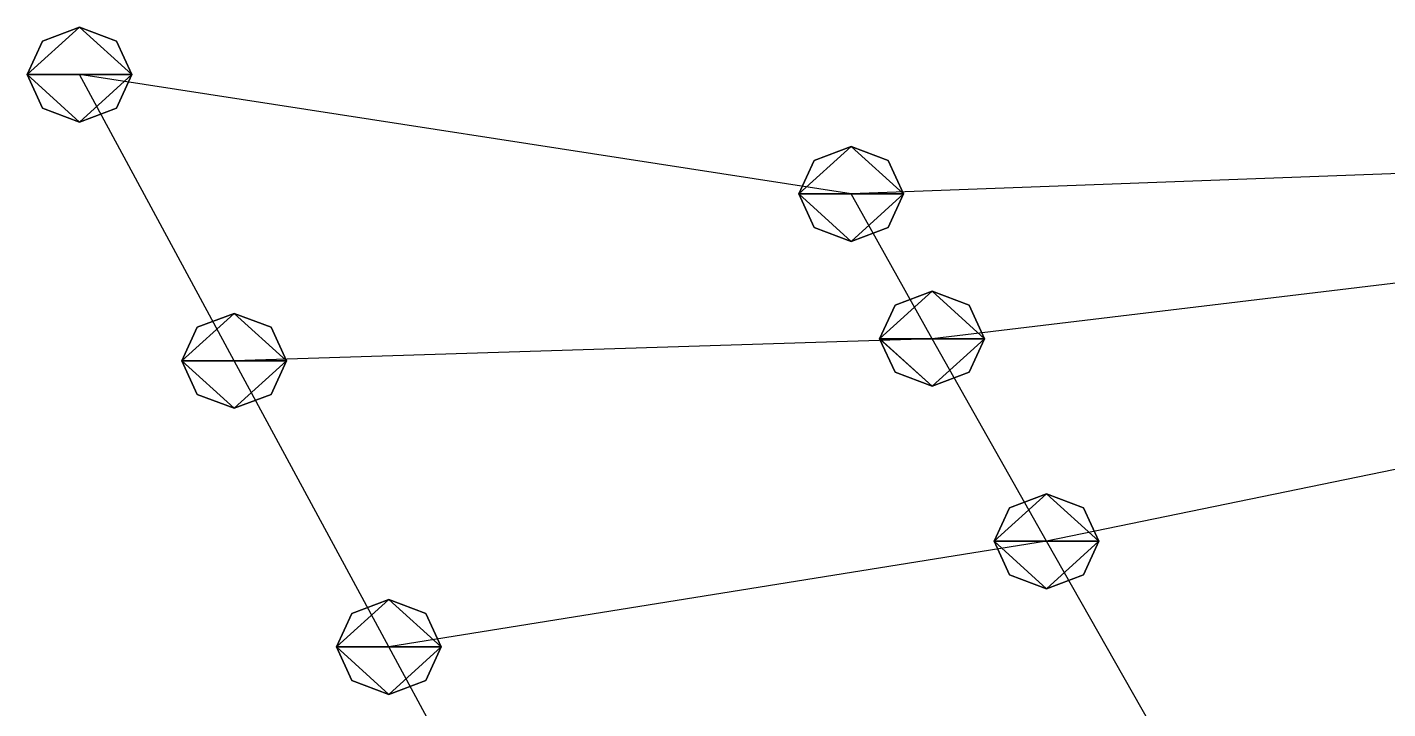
# Model space of a CAD drawing. Header units: metres. Extents: x -75 to 75, y -50 to 48.
# Drawn here: x -75.24 to -49.26, y -6.08 to 6.94 of the extents above; entities that cross this region are included whole.
import ezdxf

# ---------------------------------------------------------------- set-up
doc = ezdxf.new("R2010")
doc.units = ezdxf.units.M

msp = doc.modelspace()

# ---------------------------------------------------------------- linework, layer by layer
for p, q in [((-74.237434, 6.93535, -213.98389), (-74.94454, 6.669897, -213.8601)), ((-74.237434, 6.93535, -213.98389), (-74.94454, 6.669897, -213.8601)), ((-73.53033, 6.669897, -213.8601), (-74.237434, 6.93535, -213.98389)), ((-73.53033, 6.669897, -213.8601), (-74.237434, 6.93535, -213.98389)), ((-74.94454, 6.669897, -213.8601), (-75.237434, 6.0290375, -213.56128)), ((-74.94454, 6.669897, -213.8601), (-75.237434, 6.0290375, -213.56128)), ((-73.237434, 6.0290375, -213.56128), (-73.53033, 6.669897, -213.8601)), ((-73.237434, 6.0290375, -213.56128), (-73.53033, 6.669897, -213.8601)), ((-75.237434, 6.0290375, -213.56128), (-74.94454, 5.388178, -213.26245)), ((-75.237434, 6.0290375, -213.56128), (-74.94454, 5.388178, -213.26245)), ((-71.28583, 0.5636635, -215.79236), (-74.237434, 6.0290375, -213.56128)), ((-59.507988, 3.7509918, -213.21896), (-74.237434, 6.0290375, -213.56128)), ((-73.53033, 5.388178, -213.26245), (-73.237434, 6.0290375, -213.56128)), ((-73.53033, 5.388178, -213.26245), (-73.237434, 6.0290375, -213.56128)), ((-74.94454, 5.388178, -213.26245), (-74.237434, 5.122725, -213.13867)), ((-74.94454, 5.388178, -213.26245), (-74.237434, 5.122725, -213.13867)), ((-74.237434, 5.122725, -213.13867), (-73.53033, 5.388178, -213.26245)), ((-74.237434, 5.122725, -213.13867), (-73.53033, 5.388178, -213.26245)), ((-59.507988, 4.6573043, -213.64157), (-60.215096, 4.3918514, -213.51779)), ((-59.507988, 4.6573043, -213.64157), (-60.215096, 4.3918514, -213.51779)), ((-59.507988, 4.6573043, -213.64157), (-60.215096, 4.3918514, -213.51779)), ((-58.80088, 4.3918514, -213.51779), (-59.507988, 4.6573043, -213.64157)), ((-58.80088, 4.3918514, -213.51779), (-59.507988, 4.6573043, -213.64157)), ((-58.80088, 4.3918514, -213.51779), (-59.507988, 4.6573043, -213.64157)), ((-60.215096, 4.3918514, -213.51779), (-60.507988, 3.7509918, -213.21896)), ((-60.215096, 4.3918514, -213.51779), (-60.507988, 3.7509918, -213.21896)), ((-60.215096, 4.3918514, -213.51779), (-60.507988, 3.7509918, -213.21896)), ((-46.32196, 4.2391243, -211.80586), (-59.507988, 3.7509918, -213.21896)), ((-58.507988, 3.7509918, -213.21896), (-58.80088, 4.3918514, -213.51779)), ((-58.507988, 3.7509918, -213.21896), (-58.80088, 4.3918514, -213.51779)), ((-58.507988, 3.7509918, -213.21896), (-58.80088, 4.3918514, -213.51779)), ((-60.507988, 3.7509918, -213.21896), (-60.215096, 3.110132, -212.92014)), ((-60.507988, 3.7509918, -213.21896), (-60.215096, 3.110132, -212.92014)), ((-60.507988, 3.7509918, -213.21896), (-60.215096, 3.110132, -212.92014)), ((-57.964653, 0.98508453, -214.28964), (-59.507988, 3.7509918, -213.21896)), ((-58.80088, 3.110132, -212.92014), (-58.507988, 3.7509918, -213.21896)), ((-58.80088, 3.110132, -212.92014), (-58.507988, 3.7509918, -213.21896)), ((-58.80088, 3.110132, -212.92014), (-58.507988, 3.7509918, -213.21896)), ((-60.215096, 3.110132, -212.92014), (-59.507988, 2.844679, -212.79636)), ((-60.215096, 3.110132, -212.92014), (-59.507988, 2.844679, -212.79636)), ((-60.215096, 3.110132, -212.92014), (-59.507988, 2.844679, -212.79636)), ((-59.507988, 2.844679, -212.79636), (-58.80088, 3.110132, -212.92014)), ((-59.507988, 2.844679, -212.79636), (-58.80088, 3.110132, -212.92014)), ((-59.507988, 2.844679, -212.79636), (-58.80088, 3.110132, -212.92014)), ((-45.28399, 2.5094948, -212.38931), (-57.964653, 0.98508453, -214.28964)), ((-57.964653, 1.8913971, -214.71225), (-58.67176, 1.6259444, -214.58847)), ((-57.964653, 1.8913971, -214.71225), (-58.67176, 1.6259444, -214.58847)), ((-57.964653, 1.8913971, -214.71225), (-58.67176, 1.6259444, -214.58847)), ((-57.964653, 1.8913971, -214.71225), (-58.67176, 1.6259444, -214.58847)), ((-57.257545, 1.6259444, -214.58847), (-57.964653, 1.8913971, -214.71225)), ((-57.257545, 1.6259444, -214.58847), (-57.964653, 1.8913971, -214.71225)), ((-57.257545, 1.6259444, -214.58847), (-57.964653, 1.8913971, -214.71225)), ((-57.257545, 1.6259444, -214.58847), (-57.964653, 1.8913971, -214.71225)), ((-58.67176, 1.6259444, -214.58847), (-58.964653, 0.98508453, -214.28964)), ((-58.67176, 1.6259444, -214.58847), (-58.964653, 0.98508453, -214.28964)), ((-58.67176, 1.6259444, -214.58847), (-58.964653, 0.98508453, -214.28964)), ((-58.67176, 1.6259444, -214.58847), (-58.964653, 0.98508453, -214.28964)), ((-56.964653, 0.98508453, -214.28964), (-57.257545, 1.6259444, -214.58847)), ((-56.964653, 0.98508453, -214.28964), (-57.257545, 1.6259444, -214.58847)), ((-56.964653, 0.98508453, -214.28964), (-57.257545, 1.6259444, -214.58847)), ((-56.964653, 0.98508453, -214.28964), (-57.257545, 1.6259444, -214.58847)), ((-71.28583, 1.4699761, -216.21497), (-71.992935, 1.2045233, -216.09119)), ((-71.28583, 1.4699761, -216.21497), (-71.992935, 1.2045233, -216.09119)), ((-71.28583, 1.4699761, -216.21497), (-71.992935, 1.2045233, -216.09119)), ((-70.57872, 1.2045233, -216.09119), (-71.28583, 1.4699761, -216.21497)), ((-70.57872, 1.2045233, -216.09119), (-71.28583, 1.4699761, -216.21497)), ((-70.57872, 1.2045233, -216.09119), (-71.28583, 1.4699761, -216.21497)), ((-71.992935, 1.2045233, -216.09119), (-72.28583, 0.5636635, -215.79236)), ((-71.992935, 1.2045233, -216.09119), (-72.28583, 0.5636635, -215.79236)), ((-71.992935, 1.2045233, -216.09119), (-72.28583, 0.5636635, -215.79236)), ((-70.28583, 0.5636635, -215.79236), (-70.57872, 1.2045233, -216.09119)), ((-70.28583, 0.5636635, -215.79236), (-70.57872, 1.2045233, -216.09119)), ((-70.28583, 0.5636635, -215.79236), (-70.57872, 1.2045233, -216.09119)), ((-57.964653, 0.98508453, -214.28964), (-71.28583, 0.5636635, -215.79236)), ((-58.964653, 0.98508453, -214.28964), (-58.67176, 0.3442247, -213.99081)), ((-58.964653, 0.98508453, -214.28964), (-58.67176, 0.3442247, -213.99081)), ((-58.964653, 0.98508453, -214.28964), (-58.67176, 0.3442247, -213.99081)), ((-58.964653, 0.98508453, -214.28964), (-58.67176, 0.3442247, -213.99081)), ((-55.780933, -2.8836212, -215.75769), (-57.964653, 0.98508453, -214.28964)), ((-57.257545, 0.34422475, -213.99081), (-56.964653, 0.98508453, -214.28964)), ((-57.257545, 0.34422475, -213.99081), (-56.964653, 0.98508453, -214.28964)), ((-57.257545, 0.34422475, -213.99081), (-56.964653, 0.98508453, -214.28964)), ((-57.257545, 0.34422475, -213.99081), (-56.964653, 0.98508453, -214.28964)), ((-72.28583, 0.5636635, -215.79236), (-71.992935, -0.07719636, -215.49353)), ((-72.28583, 0.5636635, -215.79236), (-71.992935, -0.07719636, -215.49353)), ((-72.28583, 0.5636635, -215.79236), (-71.992935, -0.07719636, -215.49353)), ((-68.33421, -4.9017105, -218.02342), (-71.28583, 0.5636635, -215.79236)), ((-70.57872, -0.0771963, -215.49353), (-70.28583, 0.5636635, -215.79236)), ((-70.57872, -0.0771963, -215.49353), (-70.28583, 0.5636635, -215.79236)), ((-70.57872, -0.0771963, -215.49353), (-70.28583, 0.5636635, -215.79236)), ((-58.67176, 0.3442247, -213.99081), (-57.964653, 0.07877189, -213.86703)), ((-58.67176, 0.3442247, -213.99081), (-57.964653, 0.07877189, -213.86703)), ((-58.67176, 0.3442247, -213.99081), (-57.964653, 0.07877189, -213.86703)), ((-58.67176, 0.3442247, -213.99081), (-57.964653, 0.07877189, -213.86703)), ((-57.964653, 0.07877189, -213.86703), (-57.257545, 0.34422475, -213.99081)), ((-57.964653, 0.07877189, -213.86703), (-57.257545, 0.34422475, -213.99081)), ((-57.964653, 0.07877189, -213.86703), (-57.257545, 0.34422475, -213.99081)), ((-57.964653, 0.07877189, -213.86703), (-57.257545, 0.34422475, -213.99081)), ((-71.992935, -0.07719636, -215.49353), (-71.28583, -0.34264916, -215.36975)), ((-71.992935, -0.07719636, -215.49353), (-71.28583, -0.34264916, -215.36975)), ((-71.992935, -0.07719636, -215.49353), (-71.28583, -0.34264916, -215.36975)), ((-71.28583, -0.34264916, -215.36975), (-70.57872, -0.0771963, -215.49353)), ((-71.28583, -0.34264916, -215.36975), (-70.57872, -0.0771963, -215.49353)), ((-71.28583, -0.34264916, -215.36975), (-70.57872, -0.0771963, -215.49353)), ((-43.5397, -0.35504532, -213.3258), (-55.780933, -2.8836212, -215.75769)), ((-55.780933, -1.9773086, -216.1803), (-56.48804, -2.2427614, -216.05652)), ((-55.780933, -1.9773086, -216.1803), (-56.48804, -2.2427614, -216.05652)), ((-55.780933, -1.9773086, -216.1803), (-56.48804, -2.2427614, -216.05652)), ((-55.780933, -1.9773086, -216.1803), (-56.48804, -2.2427614, -216.05652)), ((-55.073826, -2.2427614, -216.05652), (-55.780933, -1.9773086, -216.1803)), ((-55.073826, -2.2427614, -216.05652), (-55.780933, -1.9773086, -216.1803)), ((-55.073826, -2.2427614, -216.05652), (-55.780933, -1.9773086, -216.1803)), ((-55.073826, -2.2427614, -216.05652), (-55.780933, -1.9773086, -216.1803)), ((-56.48804, -2.2427614, -216.05652), (-56.780933, -2.8836212, -215.75769)), ((-56.48804, -2.2427614, -216.05652), (-56.780933, -2.8836212, -215.75769)), ((-56.48804, -2.2427614, -216.05652), (-56.780933, -2.8836212, -215.75769)), ((-56.48804, -2.2427614, -216.05652), (-56.780933, -2.8836212, -215.75769)), ((-54.780933, -2.8836212, -215.75769), (-55.073826, -2.2427614, -216.05652)), ((-54.780933, -2.8836212, -215.75769), (-55.073826, -2.2427614, -216.05652)), ((-54.780933, -2.8836212, -215.75769), (-55.073826, -2.2427614, -216.05652)), ((-54.780933, -2.8836212, -215.75769), (-55.073826, -2.2427614, -216.05652)), ((-55.780933, -2.8836212, -215.75769), (-68.33421, -4.9017105, -218.02342)), ((-56.780933, -2.8836212, -215.75769), (-56.48804, -3.524481, -215.45886)), ((-56.780933, -2.8836212, -215.75769), (-56.48804, -3.524481, -215.45886)), ((-56.780933, -2.8836212, -215.75769), (-56.48804, -3.524481, -215.45886)), ((-56.780933, -2.8836212, -215.75769), (-56.48804, -3.524481, -215.45886)), ((-53.28535, -7.2626953, -217.3912), (-55.780933, -2.8836212, -215.75769)), ((-55.073826, -3.524481, -215.45886), (-54.780933, -2.8836212, -215.75769)), ((-55.073826, -3.524481, -215.45886), (-54.780933, -2.8836212, -215.75769)), ((-55.073826, -3.524481, -215.45886), (-54.780933, -2.8836212, -215.75769)), ((-55.073826, -3.524481, -215.45886), (-54.780933, -2.8836212, -215.75769)), ((-56.48804, -3.524481, -215.45886), (-55.780933, -3.789934, -215.33508)), ((-56.48804, -3.524481, -215.45886), (-55.780933, -3.789934, -215.33508)), ((-56.48804, -3.524481, -215.45886), (-55.780933, -3.789934, -215.33508)), ((-56.48804, -3.524481, -215.45886), (-55.780933, -3.789934, -215.33508)), ((-55.780933, -3.789934, -215.33508), (-55.073826, -3.524481, -215.45886)), ((-55.780933, -3.789934, -215.33508), (-55.073826, -3.524481, -215.45886)), ((-55.780933, -3.789934, -215.33508), (-55.073826, -3.524481, -215.45886)), ((-55.780933, -3.789934, -215.33508), (-55.073826, -3.524481, -215.45886)), ((-68.33421, -3.995398, -218.44603), (-69.04132, -4.260851, -218.32225)), ((-68.33421, -3.995398, -218.44603), (-69.04132, -4.260851, -218.32225)), ((-68.33421, -3.995398, -218.44603), (-69.04132, -4.260851, -218.32225)), ((-67.627106, -4.260851, -218.32225), (-68.33421, -3.995398, -218.44603)), ((-67.627106, -4.260851, -218.32225), (-68.33421, -3.995398, -218.44603)), ((-67.627106, -4.260851, -218.32225), (-68.33421, -3.995398, -218.44603)), ((-69.04132, -4.260851, -218.32225), (-69.33421, -4.9017105, -218.02342)), ((-69.04132, -4.260851, -218.32225), (-69.33421, -4.9017105, -218.02342)), ((-69.04132, -4.260851, -218.32225), (-69.33421, -4.9017105, -218.02342)), ((-67.33421, -4.9017105, -218.02342), (-67.627106, -4.260851, -218.32225)), ((-67.33421, -4.9017105, -218.02342), (-67.627106, -4.260851, -218.32225)), ((-67.33421, -4.9017105, -218.02342), (-67.627106, -4.260851, -218.32225)), ((-69.33421, -4.9017105, -218.02342), (-69.04132, -5.54257, -217.7246)), ((-69.33421, -4.9017105, -218.02342), (-69.04132, -5.54257, -217.7246)), ((-69.33421, -4.9017105, -218.02342), (-69.04132, -5.54257, -217.7246)), ((-65.38261, -10.3670845, -220.2545), (-68.33421, -4.9017105, -218.02342)), ((-67.627106, -5.54257, -217.7246), (-67.33421, -4.9017105, -218.02342)), ((-67.627106, -5.54257, -217.7246), (-67.33421, -4.9017105, -218.02342)), ((-67.627106, -5.54257, -217.7246), (-67.33421, -4.9017105, -218.02342)), ((-69.04132, -5.54257, -217.7246), (-68.33421, -5.808023, -217.60081)), ((-69.04132, -5.54257, -217.7246), (-68.33421, -5.808023, -217.60081)), ((-69.04132, -5.54257, -217.7246), (-68.33421, -5.808023, -217.60081)), ((-68.33421, -5.808023, -217.60081), (-67.627106, -5.54257, -217.7246)), ((-68.33421, -5.808023, -217.60081), (-67.627106, -5.54257, -217.7246)), ((-68.33421, -5.808023, -217.60081), (-67.627106, -5.54257, -217.7246))]:
    msp.add_line(p, q)
for points in [[(-75.237434, 6.0290375, -213.56128), (-74.94454, 6.669897, -213.8601), (-74.237434, 6.93535, -213.98389), (-74.237335, 6.93545, -213.98378)], [(-75.237434, 6.0290375, -213.56128), (-74.94454, 6.669897, -213.8601), (-74.237434, 6.93535, -213.98389), (-74.237335, 6.93545, -213.98378)], [(-75.237434, 6.0290375, -213.56128), (-74.237434, 6.93535, -213.98389), (-73.237434, 6.0290375, -213.56128), (-73.237335, 6.0291376, -213.56117)], [(-75.237434, 6.0290375, -213.56128), (-74.237434, 6.93535, -213.98389), (-73.237434, 6.0290375, -213.56128), (-73.237335, 6.0291376, -213.56117)], [(-74.237434, 6.93535, -213.98389), (-73.53033, 6.669897, -213.8601), (-73.237434, 6.0290375, -213.56128), (-73.237335, 6.0291376, -213.56117)], [(-74.237434, 6.93535, -213.98389), (-73.53033, 6.669897, -213.8601), (-73.237434, 6.0290375, -213.56128), (-73.237335, 6.0291376, -213.56117)], [(-74.237434, 5.122725, -213.13867), (-74.94454, 5.388178, -213.26245), (-75.237434, 6.0290375, -213.56128), (-75.237335, 6.0291376, -213.56117)], [(-73.237434, 6.0290375, -213.56128), (-74.237434, 5.122725, -213.13867), (-75.237434, 6.0290375, -213.56128), (-75.237335, 6.0291376, -213.56117)], [(-74.237434, 5.122725, -213.13867), (-74.94454, 5.388178, -213.26245), (-75.237434, 6.0290375, -213.56128), (-75.237335, 6.0291376, -213.56117)], [(-73.237434, 6.0290375, -213.56128), (-74.237434, 5.122725, -213.13867), (-75.237434, 6.0290375, -213.56128), (-75.237335, 6.0291376, -213.56117)], [(-73.237434, 6.0290375, -213.56128), (-73.53033, 5.388178, -213.26245), (-74.237434, 5.122725, -213.13867), (-74.237335, 5.122825, -213.13857)], [(-73.237434, 6.0290375, -213.56128), (-73.53033, 5.388178, -213.26245), (-74.237434, 5.122725, -213.13867), (-74.237335, 5.122825, -213.13857)], [(-60.507988, 3.7509918, -213.21896), (-60.215096, 4.3918514, -213.51779), (-59.507988, 4.6573043, -213.64157), (-59.50789, 4.6574044, -213.64146)], [(-60.507988, 3.7509918, -213.21896), (-60.215096, 4.3918514, -213.51779), (-59.507988, 4.6573043, -213.64157), (-59.50789, 4.6574044, -213.64146)], [(-60.507988, 3.7509918, -213.21896), (-60.215096, 4.3918514, -213.51779), (-59.507988, 4.6573043, -213.64157), (-59.50789, 4.6574044, -213.64146)], [(-60.507988, 3.7509918, -213.21896), (-59.507988, 4.6573043, -213.64157), (-58.507988, 3.7509918, -213.21896), (-58.50789, 3.7510917, -213.21886)], [(-60.507988, 3.7509918, -213.21896), (-59.507988, 4.6573043, -213.64157), (-58.507988, 3.7509918, -213.21896), (-58.50789, 3.7510917, -213.21886)], [(-60.507988, 3.7509918, -213.21896), (-59.507988, 4.6573043, -213.64157), (-58.507988, 3.7509918, -213.21896), (-58.50789, 3.7510917, -213.21886)], [(-59.507988, 4.6573043, -213.64157), (-58.80088, 4.3918514, -213.51779), (-58.507988, 3.7509918, -213.21896), (-58.50789, 3.7510917, -213.21886)], [(-59.507988, 4.6573043, -213.64157), (-58.80088, 4.3918514, -213.51779), (-58.507988, 3.7509918, -213.21896), (-58.50789, 3.7510917, -213.21886)], [(-59.507988, 4.6573043, -213.64157), (-58.80088, 4.3918514, -213.51779), (-58.507988, 3.7509918, -213.21896), (-58.50789, 3.7510917, -213.21886)], [(-59.507988, 2.844679, -212.79636), (-60.215096, 3.110132, -212.92014), (-60.507988, 3.7509918, -213.21896), (-60.50789, 3.7510917, -213.21886)], [(-58.507988, 3.7509918, -213.21896), (-59.507988, 2.844679, -212.79636), (-60.507988, 3.7509918, -213.21896), (-60.50789, 3.7510917, -213.21886)], [(-59.507988, 2.844679, -212.79636), (-60.215096, 3.110132, -212.92014), (-60.507988, 3.7509918, -213.21896), (-60.50789, 3.7510917, -213.21886)], [(-58.507988, 3.7509918, -213.21896), (-59.507988, 2.844679, -212.79636), (-60.507988, 3.7509918, -213.21896), (-60.50789, 3.7510917, -213.21886)], [(-59.507988, 2.844679, -212.79636), (-60.215096, 3.110132, -212.92014), (-60.507988, 3.7509918, -213.21896), (-60.50789, 3.7510917, -213.21886)], [(-58.507988, 3.7509918, -213.21896), (-59.507988, 2.844679, -212.79636), (-60.507988, 3.7509918, -213.21896), (-60.50789, 3.7510917, -213.21886)], [(-58.507988, 3.7509918, -213.21896), (-58.80088, 3.110132, -212.92014), (-59.507988, 2.844679, -212.79636), (-59.50789, 2.844779, -212.79625)], [(-58.507988, 3.7509918, -213.21896), (-58.80088, 3.110132, -212.92014), (-59.507988, 2.844679, -212.79636), (-59.50789, 2.844779, -212.79625)], [(-58.507988, 3.7509918, -213.21896), (-58.80088, 3.110132, -212.92014), (-59.507988, 2.844679, -212.79636), (-59.50789, 2.844779, -212.79625)], [(-58.964653, 0.98508453, -214.28964), (-58.67176, 1.6259444, -214.58847), (-57.964653, 1.8913971, -214.71225), (-57.964554, 1.8914971, -214.71214)], [(-58.964653, 0.98508453, -214.28964), (-58.67176, 1.6259444, -214.58847), (-57.964653, 1.8913971, -214.71225), (-57.964554, 1.8914971, -214.71214)], [(-58.964653, 0.98508453, -214.28964), (-58.67176, 1.6259444, -214.58847), (-57.964653, 1.8913971, -214.71225), (-57.964554, 1.8914971, -214.71214)], [(-58.964653, 0.98508453, -214.28964), (-58.67176, 1.6259444, -214.58847), (-57.964653, 1.8913971, -214.71225), (-57.964554, 1.8914971, -214.71214)], [(-58.964653, 0.98508453, -214.28964), (-57.964653, 1.8913971, -214.71225), (-56.964653, 0.98508453, -214.28964), (-56.964554, 0.98518455, -214.28954)], [(-58.964653, 0.98508453, -214.28964), (-57.964653, 1.8913971, -214.71225), (-56.964653, 0.98508453, -214.28964), (-56.964554, 0.98518455, -214.28954)], [(-58.964653, 0.98508453, -214.28964), (-57.964653, 1.8913971, -214.71225), (-56.964653, 0.98508453, -214.28964), (-56.964554, 0.98518455, -214.28954)], [(-58.964653, 0.98508453, -214.28964), (-57.964653, 1.8913971, -214.71225), (-56.964653, 0.98508453, -214.28964), (-56.964554, 0.98518455, -214.28954)], [(-57.964653, 1.8913971, -214.71225), (-57.257545, 1.6259444, -214.58847), (-56.964653, 0.98508453, -214.28964), (-56.964554, 0.98518455, -214.28954)], [(-57.964653, 1.8913971, -214.71225), (-57.257545, 1.6259444, -214.58847), (-56.964653, 0.98508453, -214.28964), (-56.964554, 0.98518455, -214.28954)], [(-57.964653, 1.8913971, -214.71225), (-57.257545, 1.6259444, -214.58847), (-56.964653, 0.98508453, -214.28964), (-56.964554, 0.98518455, -214.28954)], [(-57.964653, 1.8913971, -214.71225), (-57.257545, 1.6259444, -214.58847), (-56.964653, 0.98508453, -214.28964), (-56.964554, 0.98518455, -214.28954)], [(-72.28583, 0.5636635, -215.79236), (-71.992935, 1.2045233, -216.09119), (-71.28583, 1.4699761, -216.21497), (-71.28573, 1.4700761, -216.21486)], [(-72.28583, 0.5636635, -215.79236), (-71.992935, 1.2045233, -216.09119), (-71.28583, 1.4699761, -216.21497), (-71.28573, 1.4700761, -216.21486)], [(-72.28583, 0.5636635, -215.79236), (-71.992935, 1.2045233, -216.09119), (-71.28583, 1.4699761, -216.21497), (-71.28573, 1.4700761, -216.21486)], [(-72.28583, 0.5636635, -215.79236), (-71.28583, 1.4699761, -216.21497), (-70.28583, 0.5636635, -215.79236), (-70.28573, 0.5637635, -215.79225)], [(-72.28583, 0.5636635, -215.79236), (-71.28583, 1.4699761, -216.21497), (-70.28583, 0.5636635, -215.79236), (-70.28573, 0.5637635, -215.79225)], [(-72.28583, 0.5636635, -215.79236), (-71.28583, 1.4699761, -216.21497), (-70.28583, 0.5636635, -215.79236), (-70.28573, 0.5637635, -215.79225)], [(-71.28583, 1.4699761, -216.21497), (-70.57872, 1.2045233, -216.09119), (-70.28583, 0.5636635, -215.79236), (-70.28573, 0.5637635, -215.79225)], [(-71.28583, 1.4699761, -216.21497), (-70.57872, 1.2045233, -216.09119), (-70.28583, 0.5636635, -215.79236), (-70.28573, 0.5637635, -215.79225)], [(-71.28583, 1.4699761, -216.21497), (-70.57872, 1.2045233, -216.09119), (-70.28583, 0.5636635, -215.79236), (-70.28573, 0.5637635, -215.79225)], [(-57.964653, 0.07877189, -213.86703), (-58.67176, 0.3442247, -213.99081), (-58.964653, 0.98508453, -214.28964), (-58.964554, 0.98518455, -214.28954)], [(-56.964653, 0.98508453, -214.28964), (-57.964653, 0.07877189, -213.86703), (-58.964653, 0.98508453, -214.28964), (-58.964554, 0.98518455, -214.28954)], [(-57.964653, 0.07877189, -213.86703), (-58.67176, 0.3442247, -213.99081), (-58.964653, 0.98508453, -214.28964), (-58.964554, 0.98518455, -214.28954)], [(-56.964653, 0.98508453, -214.28964), (-57.964653, 0.07877189, -213.86703), (-58.964653, 0.98508453, -214.28964), (-58.964554, 0.98518455, -214.28954)], [(-57.964653, 0.07877189, -213.86703), (-58.67176, 0.3442247, -213.99081), (-58.964653, 0.98508453, -214.28964), (-58.964554, 0.98518455, -214.28954)], [(-56.964653, 0.98508453, -214.28964), (-57.964653, 0.07877189, -213.86703), (-58.964653, 0.98508453, -214.28964), (-58.964554, 0.98518455, -214.28954)], [(-57.964653, 0.07877189, -213.86703), (-58.67176, 0.3442247, -213.99081), (-58.964653, 0.98508453, -214.28964), (-58.964554, 0.98518455, -214.28954)], [(-56.964653, 0.98508453, -214.28964), (-57.964653, 0.07877189, -213.86703), (-58.964653, 0.98508453, -214.28964), (-58.964554, 0.98518455, -214.28954)], [(-56.964653, 0.98508453, -214.28964), (-57.257545, 0.34422475, -213.99081), (-57.964653, 0.07877189, -213.86703), (-57.964554, 0.07887189, -213.86693)], [(-56.964653, 0.98508453, -214.28964), (-57.257545, 0.34422475, -213.99081), (-57.964653, 0.07877189, -213.86703), (-57.964554, 0.07887189, -213.86693)], [(-56.964653, 0.98508453, -214.28964), (-57.257545, 0.34422475, -213.99081), (-57.964653, 0.07877189, -213.86703), (-57.964554, 0.07887189, -213.86693)], [(-56.964653, 0.98508453, -214.28964), (-57.257545, 0.34422475, -213.99081), (-57.964653, 0.07877189, -213.86703), (-57.964554, 0.07887189, -213.86693)], [(-71.28583, -0.34264916, -215.36975), (-71.992935, -0.07719636, -215.49353), (-72.28583, 0.5636635, -215.79236), (-72.28573, 0.5637635, -215.79225)], [(-70.28583, 0.5636635, -215.79236), (-71.28583, -0.34264916, -215.36975), (-72.28583, 0.5636635, -215.79236), (-72.28573, 0.5637635, -215.79225)], [(-71.28583, -0.34264916, -215.36975), (-71.992935, -0.07719636, -215.49353), (-72.28583, 0.5636635, -215.79236), (-72.28573, 0.5637635, -215.79225)], [(-70.28583, 0.5636635, -215.79236), (-71.28583, -0.34264916, -215.36975), (-72.28583, 0.5636635, -215.79236), (-72.28573, 0.5637635, -215.79225)], [(-71.28583, -0.34264916, -215.36975), (-71.992935, -0.07719636, -215.49353), (-72.28583, 0.5636635, -215.79236), (-72.28573, 0.5637635, -215.79225)], [(-70.28583, 0.5636635, -215.79236), (-71.28583, -0.34264916, -215.36975), (-72.28583, 0.5636635, -215.79236), (-72.28573, 0.5637635, -215.79225)], [(-70.28583, 0.5636635, -215.79236), (-70.57872, -0.0771963, -215.49353), (-71.28583, -0.34264916, -215.36975), (-71.28573, -0.34254918, -215.36964)], [(-70.28583, 0.5636635, -215.79236), (-70.57872, -0.0771963, -215.49353), (-71.28583, -0.34264916, -215.36975), (-71.28573, -0.34254918, -215.36964)], [(-70.28583, 0.5636635, -215.79236), (-70.57872, -0.0771963, -215.49353), (-71.28583, -0.34264916, -215.36975), (-71.28573, -0.34254918, -215.36964)], [(-56.780933, -2.8836212, -215.75769), (-56.48804, -2.2427614, -216.05652), (-55.780933, -1.9773086, -216.1803), (-55.780834, -1.9772086, -216.18019)], [(-56.780933, -2.8836212, -215.75769), (-56.48804, -2.2427614, -216.05652), (-55.780933, -1.9773086, -216.1803), (-55.780834, -1.9772086, -216.18019)], [(-56.780933, -2.8836212, -215.75769), (-56.48804, -2.2427614, -216.05652), (-55.780933, -1.9773086, -216.1803), (-55.780834, -1.9772086, -216.18019)], [(-56.780933, -2.8836212, -215.75769), (-56.48804, -2.2427614, -216.05652), (-55.780933, -1.9773086, -216.1803), (-55.780834, -1.9772086, -216.18019)], [(-56.780933, -2.8836212, -215.75769), (-55.780933, -1.9773086, -216.1803), (-54.780933, -2.8836212, -215.75769), (-54.780834, -2.8835213, -215.75758)], [(-56.780933, -2.8836212, -215.75769), (-55.780933, -1.9773086, -216.1803), (-54.780933, -2.8836212, -215.75769), (-54.780834, -2.8835213, -215.75758)], [(-56.780933, -2.8836212, -215.75769), (-55.780933, -1.9773086, -216.1803), (-54.780933, -2.8836212, -215.75769), (-54.780834, -2.8835213, -215.75758)], [(-56.780933, -2.8836212, -215.75769), (-55.780933, -1.9773086, -216.1803), (-54.780933, -2.8836212, -215.75769), (-54.780834, -2.8835213, -215.75758)], [(-55.780933, -1.9773086, -216.1803), (-55.073826, -2.2427614, -216.05652), (-54.780933, -2.8836212, -215.75769), (-54.780834, -2.8835213, -215.75758)], [(-55.780933, -1.9773086, -216.1803), (-55.073826, -2.2427614, -216.05652), (-54.780933, -2.8836212, -215.75769), (-54.780834, -2.8835213, -215.75758)], [(-55.780933, -1.9773086, -216.1803), (-55.073826, -2.2427614, -216.05652), (-54.780933, -2.8836212, -215.75769), (-54.780834, -2.8835213, -215.75758)], [(-55.780933, -1.9773086, -216.1803), (-55.073826, -2.2427614, -216.05652), (-54.780933, -2.8836212, -215.75769), (-54.780834, -2.8835213, -215.75758)], [(-55.780933, -3.789934, -215.33508), (-56.48804, -3.524481, -215.45886), (-56.780933, -2.8836212, -215.75769), (-56.780834, -2.8835213, -215.75758)], [(-54.780933, -2.8836212, -215.75769), (-55.780933, -3.789934, -215.33508), (-56.780933, -2.8836212, -215.75769), (-56.780834, -2.8835213, -215.75758)], [(-55.780933, -3.789934, -215.33508), (-56.48804, -3.524481, -215.45886), (-56.780933, -2.8836212, -215.75769), (-56.780834, -2.8835213, -215.75758)], [(-54.780933, -2.8836212, -215.75769), (-55.780933, -3.789934, -215.33508), (-56.780933, -2.8836212, -215.75769), (-56.780834, -2.8835213, -215.75758)], [(-55.780933, -3.789934, -215.33508), (-56.48804, -3.524481, -215.45886), (-56.780933, -2.8836212, -215.75769), (-56.780834, -2.8835213, -215.75758)], [(-54.780933, -2.8836212, -215.75769), (-55.780933, -3.789934, -215.33508), (-56.780933, -2.8836212, -215.75769), (-56.780834, -2.8835213, -215.75758)], [(-55.780933, -3.789934, -215.33508), (-56.48804, -3.524481, -215.45886), (-56.780933, -2.8836212, -215.75769), (-56.780834, -2.8835213, -215.75758)], [(-54.780933, -2.8836212, -215.75769), (-55.780933, -3.789934, -215.33508), (-56.780933, -2.8836212, -215.75769), (-56.780834, -2.8835213, -215.75758)], [(-54.780933, -2.8836212, -215.75769), (-55.073826, -3.524481, -215.45886), (-55.780933, -3.789934, -215.33508), (-55.780834, -3.789834, -215.33498)], [(-54.780933, -2.8836212, -215.75769), (-55.073826, -3.524481, -215.45886), (-55.780933, -3.789934, -215.33508), (-55.780834, -3.789834, -215.33498)], [(-54.780933, -2.8836212, -215.75769), (-55.073826, -3.524481, -215.45886), (-55.780933, -3.789934, -215.33508), (-55.780834, -3.789834, -215.33498)], [(-54.780933, -2.8836212, -215.75769), (-55.073826, -3.524481, -215.45886), (-55.780933, -3.789934, -215.33508), (-55.780834, -3.789834, -215.33498)], [(-69.33421, -4.9017105, -218.02342), (-69.04132, -4.260851, -218.32225), (-68.33421, -3.995398, -218.44603), (-68.334114, -3.9952981, -218.44592)], [(-69.33421, -4.9017105, -218.02342), (-69.04132, -4.260851, -218.32225), (-68.33421, -3.995398, -218.44603), (-68.334114, -3.9952981, -218.44592)], [(-69.33421, -4.9017105, -218.02342), (-69.04132, -4.260851, -218.32225), (-68.33421, -3.995398, -218.44603), (-68.334114, -3.9952981, -218.44592)], [(-69.33421, -4.9017105, -218.02342), (-68.33421, -3.995398, -218.44603), (-67.33421, -4.9017105, -218.02342), (-67.334114, -4.9016104, -218.02332)], [(-69.33421, -4.9017105, -218.02342), (-68.33421, -3.995398, -218.44603), (-67.33421, -4.9017105, -218.02342), (-67.334114, -4.9016104, -218.02332)], [(-69.33421, -4.9017105, -218.02342), (-68.33421, -3.995398, -218.44603), (-67.33421, -4.9017105, -218.02342), (-67.334114, -4.9016104, -218.02332)], [(-68.33421, -3.995398, -218.44603), (-67.627106, -4.260851, -218.32225), (-67.33421, -4.9017105, -218.02342), (-67.334114, -4.9016104, -218.02332)], [(-68.33421, -3.995398, -218.44603), (-67.627106, -4.260851, -218.32225), (-67.33421, -4.9017105, -218.02342), (-67.334114, -4.9016104, -218.02332)], [(-68.33421, -3.995398, -218.44603), (-67.627106, -4.260851, -218.32225), (-67.33421, -4.9017105, -218.02342), (-67.334114, -4.9016104, -218.02332)], [(-68.33421, -5.808023, -217.60081), (-69.04132, -5.54257, -217.7246), (-69.33421, -4.9017105, -218.02342), (-69.334114, -4.9016104, -218.02332)], [(-67.33421, -4.9017105, -218.02342), (-68.33421, -5.808023, -217.60081), (-69.33421, -4.9017105, -218.02342), (-69.334114, -4.9016104, -218.02332)], [(-68.33421, -5.808023, -217.60081), (-69.04132, -5.54257, -217.7246), (-69.33421, -4.9017105, -218.02342), (-69.334114, -4.9016104, -218.02332)], [(-67.33421, -4.9017105, -218.02342), (-68.33421, -5.808023, -217.60081), (-69.33421, -4.9017105, -218.02342), (-69.334114, -4.9016104, -218.02332)], [(-68.33421, -5.808023, -217.60081), (-69.04132, -5.54257, -217.7246), (-69.33421, -4.9017105, -218.02342), (-69.334114, -4.9016104, -218.02332)], [(-67.33421, -4.9017105, -218.02342), (-68.33421, -5.808023, -217.60081), (-69.33421, -4.9017105, -218.02342), (-69.334114, -4.9016104, -218.02332)], [(-67.33421, -4.9017105, -218.02342), (-67.627106, -5.54257, -217.7246), (-68.33421, -5.808023, -217.60081), (-68.334114, -5.807923, -217.60071)], [(-67.33421, -4.9017105, -218.02342), (-67.627106, -5.54257, -217.7246), (-68.33421, -5.808023, -217.60081), (-68.334114, -5.807923, -217.60071)], [(-67.33421, -4.9017105, -218.02342), (-67.627106, -5.54257, -217.7246), (-68.33421, -5.808023, -217.60081), (-68.334114, -5.807923, -217.60071)]]:
    msp.add_3dface(points)

doc.saveas('drawing.dxf')
